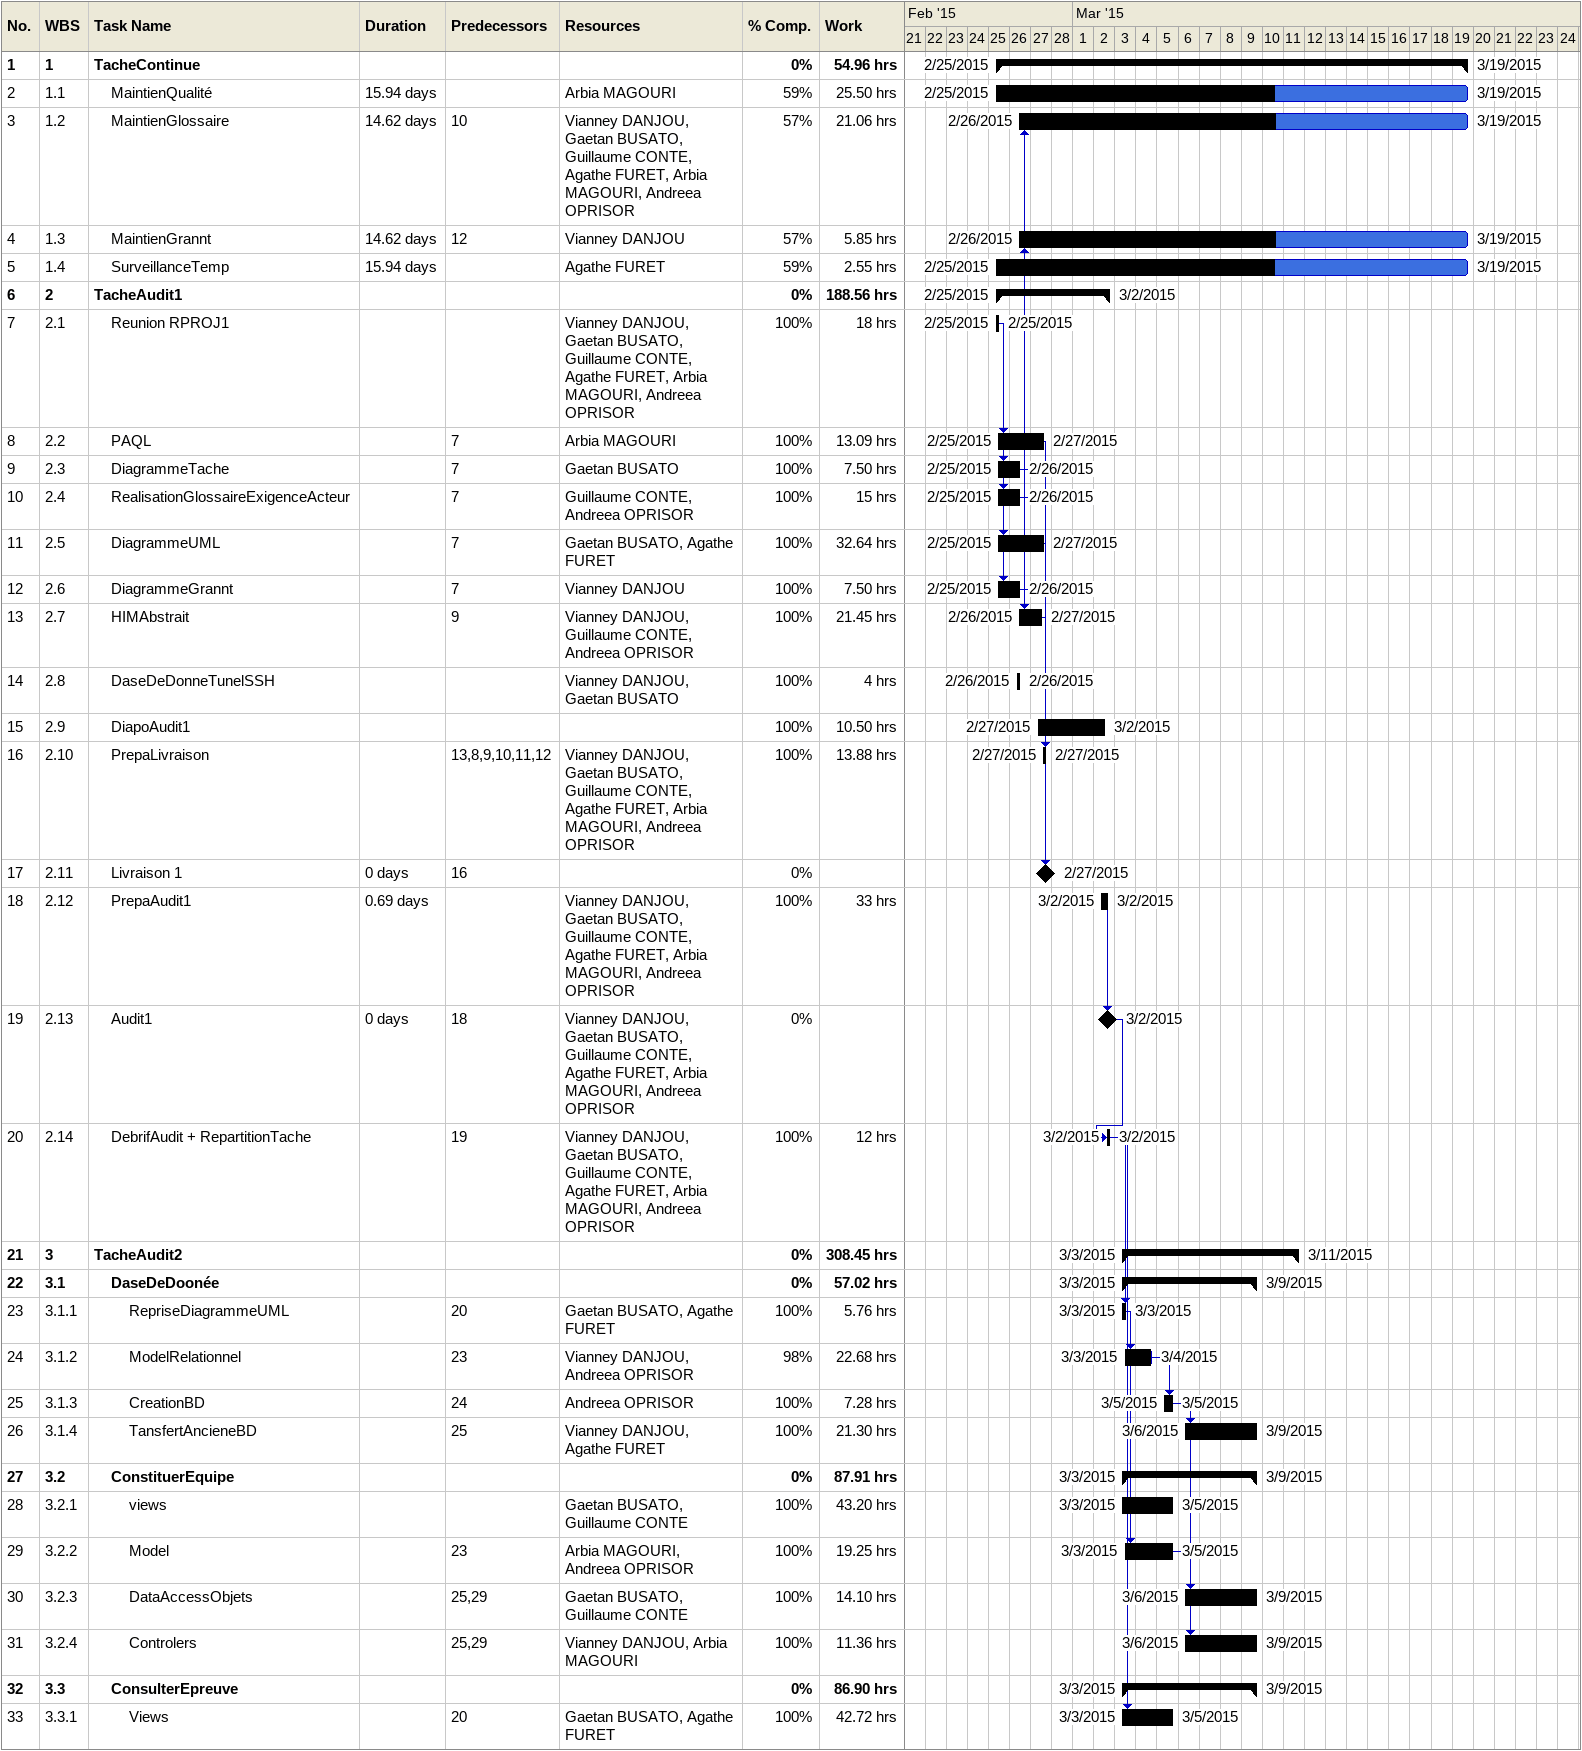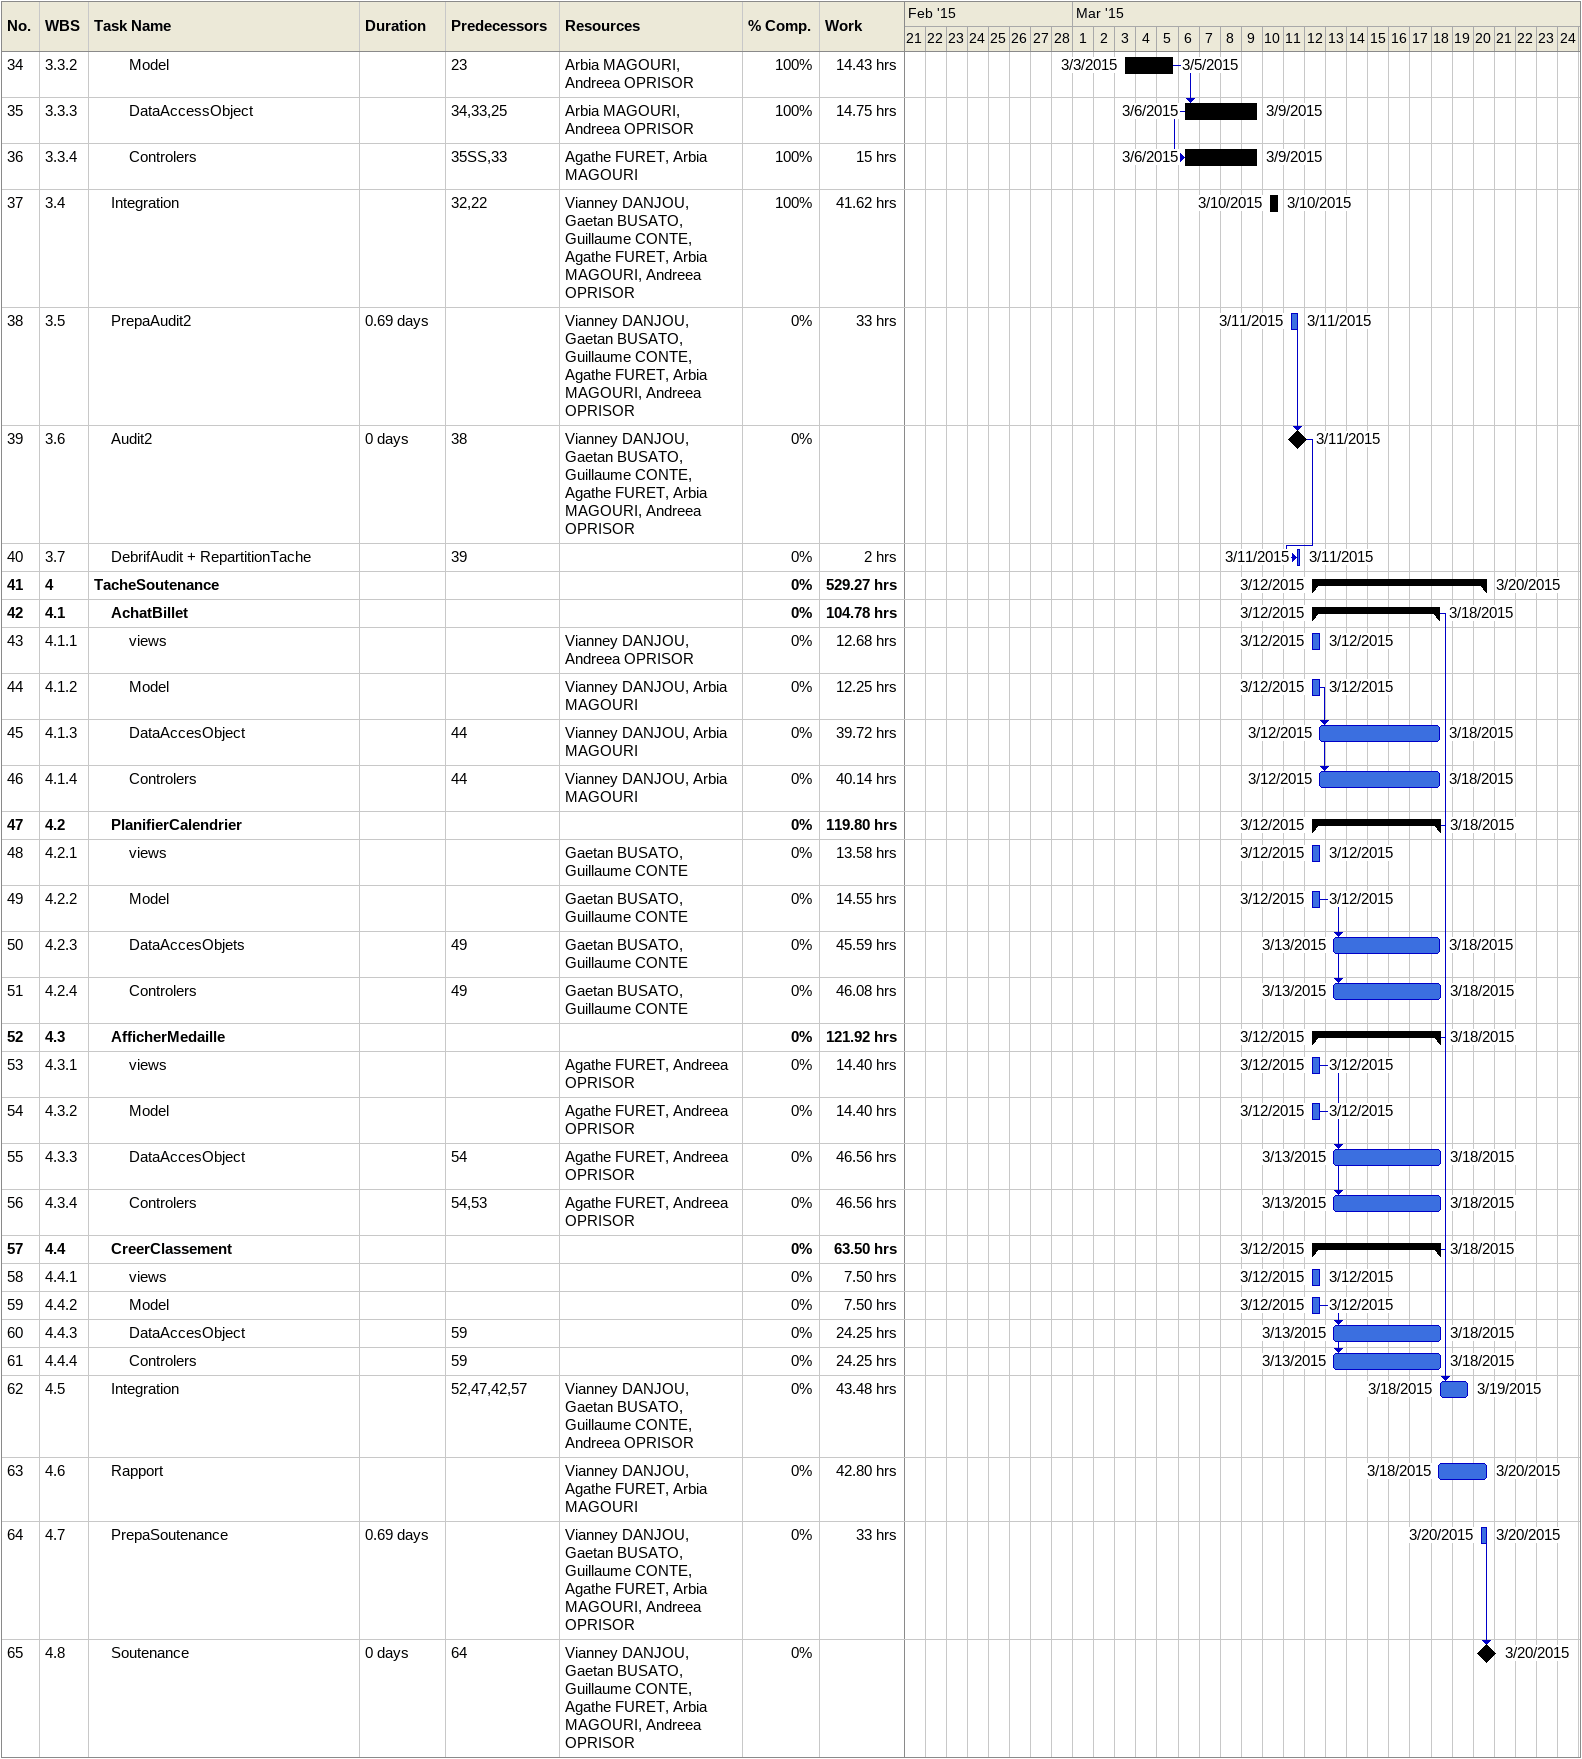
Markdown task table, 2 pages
| ID | WBS | Task | Duration | Start | Finish | Predecessors | Resources | % complete | Work (h) |
|---|---|---|---|---|---|---|---|---|---|
| 1 | 1 | **TacheContinue** |  | 2015-02-25 | 2015-03-19 |  |  | 0 | 54.96 |
| 2 | 1.1 | MaintienQualité | 15.94d | 2015-02-25 | 2015-03-19 |  | Arbia MAGOURI | 59 | 25.50 |
| 3 | 1.2 | MaintienGlossaire | 14.62d | 2015-02-26 | 2015-03-19 | 10 | Vianney DANJOU, Gaetan BUSATO, Guillaume CONTE, Agathe FURET, Arbia MAGOURI, Andreea OPRISOR | 57 | 21.06 |
| 4 | 1.3 | MaintienGrannt | 14.62d | 2015-02-26 | 2015-03-19 | 12 | Vianney DANJOU | 57 | 5.85 |
| 5 | 1.4 | SurveillanceTemp | 15.94d | 2015-02-25 | 2015-03-19 |  | Agathe FURET | 59 | 2.55 |
| 6 | 2 | **TacheAudit1** |  | 2015-02-25 | 2015-03-02 |  |  | 0 | 188.56 |
| 7 | 2.1 | Reunion RPROJ1 |  | 2015-02-25 | 2015-02-25 |  | Vianney DANJOU, Gaetan BUSATO, Guillaume CONTE, Agathe FURET, Arbia MAGOURI, Andreea OPRISOR | 100 | 18 |
| 8 | 2.2 | PAQL |  | 2015-02-25 | 2015-02-27 | 7 | Arbia MAGOURI | 100 | 13.09 |
| 9 | 2.3 | DiagrammeTache |  | 2015-02-25 | 2015-02-26 | 7 | Gaetan BUSATO | 100 | 7.50 |
| 10 | 2.4 | RealisationGlossaireExigenceActeur |  | 2015-02-25 | 2015-02-26 | 7 | Guillaume CONTE, Andreea OPRISOR | 100 | 15 |
| 11 | 2.5 | DiagrammeUML |  | 2015-02-25 | 2015-02-27 | 7 | Gaetan BUSATO, Agathe FURET | 100 | 32.64 |
| 12 | 2.6 | DiagrammeGrannt |  | 2015-02-25 | 2015-02-26 | 7 | Vianney DANJOU | 100 | 7.50 |
| 13 | 2.7 | HIMAbstrait |  | 2015-02-26 | 2015-02-27 | 9 | Vianney DANJOU, Guillaume CONTE, Andreea OPRISOR | 100 | 21.45 |
| 14 | 2.8 | DaseDeDonneTunelSSH |  | 2015-02-26 | 2015-02-26 |  | Vianney DANJOU, Gaetan BUSATO | 100 | 4 |
| 15 | 2.9 | DiapoAudit1 |  | 2015-02-27 | 2015-03-02 |  |  | 100 | 10.50 |
| 16 | 2.10 | PrepaLivraison |  | 2015-02-27 | 2015-02-27 | 13, 8, 9, 10, 11, 12 | Vianney DANJOU, Gaetan BUSATO, Guillaume CONTE, Agathe FURET, Arbia MAGOURI, Andreea OPRISOR | 100 | 13.88 |
| 17 | 2.11 | Livraison 1 | 0d | 2015-02-27 | 2015-02-27 | 16 |  | 0 |  |
| 18 | 2.12 | PrepaAudit1 | 0.69d | 2015-03-02 | 2015-03-02 |  | Vianney DANJOU, Gaetan BUSATO, Guillaume CONTE, Agathe FURET, Arbia MAGOURI, Andreea OPRISOR | 100 | 33 |
| 19 | 2.13 | Audit1 | 0d | 2015-03-02 | 2015-03-02 | 18 | Vianney DANJOU, Gaetan BUSATO, Guillaume CONTE, Agathe FURET, Arbia MAGOURI, Andreea OPRISOR | 0 |  |
| 20 | 2.14 | DebrifAudit + RepartitionTache |  | 2015-03-02 | 2015-03-02 | 19 | Vianney DANJOU, Gaetan BUSATO, Guillaume CONTE, Agathe FURET, Arbia MAGOURI, Andreea OPRISOR | 100 | 12 |
| 21 | 3 | **TacheAudit2** |  | 2015-03-03 | 2015-03-11 |  |  | 0 | 308.45 |
| 22 | 3.1 | **DaseDeDoonée** |  | 2015-03-03 | 2015-03-09 |  |  | 0 | 57.02 |
| 23 | 3.1.1 | RepriseDiagrammeUML |  | 2015-03-03 | 2015-03-03 | 20 | Gaetan BUSATO, Agathe FURET | 100 | 5.76 |
| 24 | 3.1.2 | ModelRelationnel |  | 2015-03-03 | 2015-03-04 | 23 | Vianney DANJOU, Andreea OPRISOR | 98 | 22.68 |
| 25 | 3.1.3 | CreationBD |  | 2015-03-05 | 2015-03-05 | 24 | Andreea OPRISOR | 100 | 7.28 |
| 26 | 3.1.4 | TansfertAncieneBD |  | 2015-03-06 | 2015-03-09 | 25 | Vianney DANJOU, Agathe FURET | 100 | 21.30 |
| 27 | 3.2 | **ConstituerEquipe** |  | 2015-03-03 | 2015-03-09 |  |  | 0 | 87.91 |
| 28 | 3.2.1 | views |  | 2015-03-03 | 2015-03-05 |  | Gaetan BUSATO, Guillaume CONTE | 100 | 43.20 |
| 29 | 3.2.2 | Model |  | 2015-03-03 | 2015-03-05 | 23 | Arbia MAGOURI, Andreea OPRISOR | 100 | 19.25 |
| 30 | 3.2.3 | DataAccessObjets |  | 2015-03-06 | 2015-03-09 | 25, 29 | Gaetan BUSATO, Guillaume CONTE | 100 | 14.10 |
| 31 | 3.2.4 | Controlers |  | 2015-03-06 | 2015-03-09 | 25, 29 | Vianney DANJOU, Arbia MAGOURI | 100 | 11.36 |
| 32 | 3.3 | **ConsulterEpreuve** |  | 2015-03-03 | 2015-03-09 |  |  | 0 | 86.90 |
| 33 | 3.3.1 | Views |  | 2015-03-03 | 2015-03-05 | 20 | Gaetan BUSATO, Agathe FURET | 100 | 42.72 |
| 34 | 3.3.2 | Model |  | 2015-03-03 | 2015-03-05 | 23 | Arbia MAGOURI, Andreea OPRISOR | 100 | 14.43 |
| 35 | 3.3.3 | DataAccessObject |  | 2015-03-06 | 2015-03-09 | 34, 33, 25 | Arbia MAGOURI, Andreea OPRISOR | 100 | 14.75 |
| 36 | 3.3.4 | Controlers |  | 2015-03-06 | 2015-03-09 | 35SS, 33 | Agathe FURET, Arbia MAGOURI | 100 | 15 |
| 37 | 3.4 | Integration |  | 2015-03-10 | 2015-03-10 | 32, 22 | Vianney DANJOU, Gaetan BUSATO, Guillaume CONTE, Agathe FURET, Arbia MAGOURI, Andreea OPRISOR | 100 | 41.62 |
| 38 | 3.5 | PrepaAudit2 | 0.69d | 2015-03-11 | 2015-03-11 |  | Vianney DANJOU, Gaetan BUSATO, Guillaume CONTE, Agathe FURET, Arbia MAGOURI, Andreea OPRISOR | 0 | 33 |
| 39 | 3.6 | Audit2 | 0d | 2015-03-11 | 2015-03-11 | 38 | Vianney DANJOU, Gaetan BUSATO, Guillaume CONTE, Agathe FURET, Arbia MAGOURI, Andreea OPRISOR | 0 |  |
| 40 | 3.7 | DebrifAudit + RepartitionTache |  | 2015-03-11 | 2015-03-11 | 39 |  | 0 | 2 |
| 41 | 4 | **TacheSoutenance** |  | 2015-03-12 | 2015-03-20 |  |  | 0 | 529.27 |
| 42 | 4.1 | **AchatBillet** |  | 2015-03-12 | 2015-03-18 |  |  | 0 | 104.78 |
| 43 | 4.1.1 | views |  | 2015-03-12 | 2015-03-12 |  | Vianney DANJOU, Andreea OPRISOR | 0 | 12.68 |
| 44 | 4.1.2 | Model |  | 2015-03-12 | 2015-03-12 |  | Vianney DANJOU, Arbia MAGOURI | 0 | 12.25 |
| 45 | 4.1.3 | DataAccesObject |  | 2015-03-12 | 2015-03-18 | 44 | Vianney DANJOU, Arbia MAGOURI | 0 | 39.72 |
| 46 | 4.1.4 | Controlers |  | 2015-03-12 | 2015-03-18 | 44 | Vianney DANJOU, Arbia MAGOURI | 0 | 40.14 |
| 47 | 4.2 | **PlanifierCalendrier** |  | 2015-03-12 | 2015-03-18 |  |  | 0 | 119.80 |
| 48 | 4.2.1 | views |  | 2015-03-12 | 2015-03-12 |  | Gaetan BUSATO, Guillaume CONTE | 0 | 13.58 |
| 49 | 4.2.2 | Model |  | 2015-03-12 | 2015-03-12 |  | Gaetan BUSATO, Guillaume CONTE | 0 | 14.55 |
| 50 | 4.2.3 | DataAccesObjets |  | 2015-03-13 | 2015-03-18 | 49 | Gaetan BUSATO, Guillaume CONTE | 0 | 45.59 |
| 51 | 4.2.4 | Controlers |  | 2015-03-13 | 2015-03-18 | 49 | Gaetan BUSATO, Guillaume CONTE | 0 | 46.08 |
| 52 | 4.3 | **AfficherMedaille** |  | 2015-03-12 | 2015-03-18 |  |  | 0 | 121.92 |
| 53 | 4.3.1 | views |  | 2015-03-12 | 2015-03-12 |  | Agathe FURET, Andreea OPRISOR | 0 | 14.40 |
| 54 | 4.3.2 | Model |  | 2015-03-12 | 2015-03-12 |  | Agathe FURET, Andreea OPRISOR | 0 | 14.40 |
| 55 | 4.3.3 | DataAccesObject |  | 2015-03-13 | 2015-03-18 | 54 | Agathe FURET, Andreea OPRISOR | 0 | 46.56 |
| 56 | 4.3.4 | Controlers |  | 2015-03-13 | 2015-03-18 | 54, 53 | Agathe FURET, Andreea OPRISOR | 0 | 46.56 |
| 57 | 4.4 | **CreerClassement** |  | 2015-03-12 | 2015-03-18 |  |  | 0 | 63.50 |
| 58 | 4.4.1 | views |  | 2015-03-12 | 2015-03-12 |  |  | 0 | 7.50 |
| 59 | 4.4.2 | Model |  | 2015-03-12 | 2015-03-12 |  |  | 0 | 7.50 |
| 60 | 4.4.3 | DataAccesObject |  | 2015-03-13 | 2015-03-18 | 59 |  | 0 | 24.25 |
| 61 | 4.4.4 | Controlers |  | 2015-03-13 | 2015-03-18 | 59 |  | 0 | 24.25 |
| 62 | 4.5 | Integration |  | 2015-03-18 | 2015-03-19 | 52, 47, 42, 57 | Vianney DANJOU, Gaetan BUSATO, Guillaume CONTE, Andreea OPRISOR | 0 | 43.48 |
| 63 | 4.6 | Rapport |  | 2015-03-18 | 2015-03-20 |  | Vianney DANJOU, Agathe FURET, Arbia MAGOURI | 0 | 42.80 |
| 64 | 4.7 | PrepaSoutenance | 0.69d | 2015-03-20 | 2015-03-20 |  | Vianney DANJOU, Gaetan BUSATO, Guillaume CONTE, Agathe FURET, Arbia MAGOURI, Andreea OPRISOR | 0 | 33 |
| 65 | 4.8 | Soutenance | 0d | 2015-03-20 | 2015-03-20 | 64 | Vianney DANJOU, Gaetan BUSATO, Guillaume CONTE, Agathe FURET, Arbia MAGOURI, Andreea OPRISOR | 0 |  |
